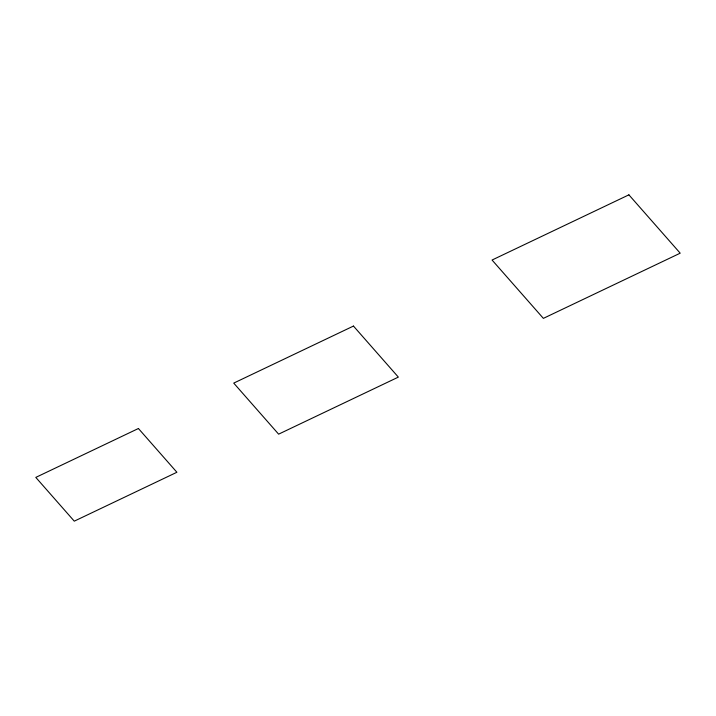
<?xml version="1.0" encoding="UTF-8"?>
<svg xmlns="http://www.w3.org/2000/svg" width="716" height="716" viewBox="0 0 716 716"><rect width="100%" height="100%" fill="white"/><g stroke="black" fill="none" stroke-linecap="round" stroke-linejoin="round"><path stroke-width="1.07" d="M138.421 428.508L35.8 477.402L74.276 521.159L176.897 472.265L138.421 428.508M353.462 326.066L233.729 383.105L278.622 434.156L398.347 377.117L353.462 326.066M628.899 194.841L492.062 260.033L543.372 318.369L680.2 253.178L628.899 194.841"/></g></svg>
